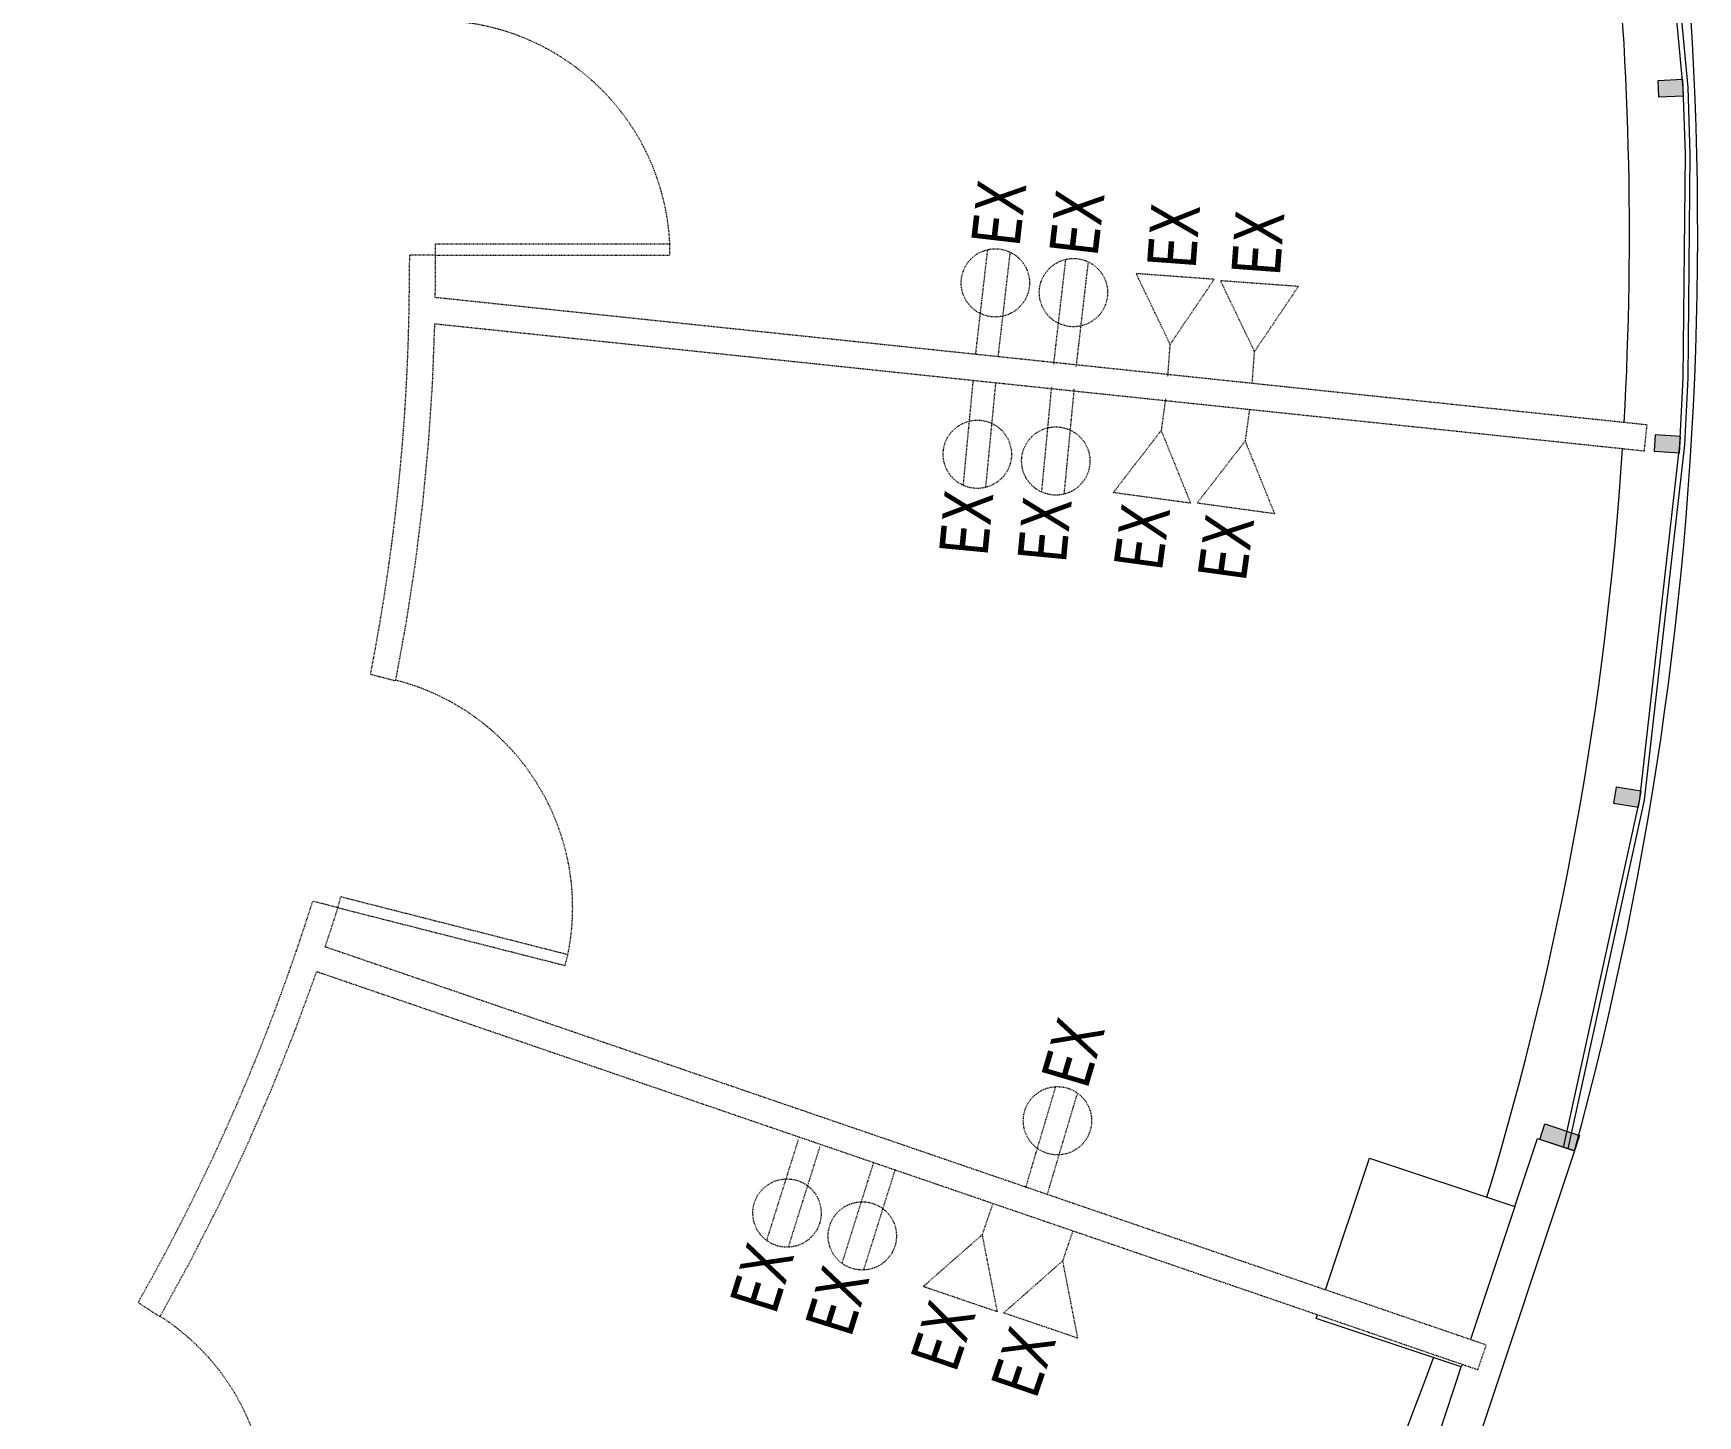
# Model space of a CAD drawing. Header units: inches. Extents: x 41 to 2137, y -595 to 378.
# Drawn here: x 1313 to 1568.8, y -258.8 to -46.3 of the extents above; entities that cross this region are included whole.
import ezdxf

# ---------------------------------------------------------------- set-up
doc = ezdxf.new("R2010")
doc.units = ezdxf.units.IN
doc.header["$MEASUREMENT"] = 0
doc.linetypes.add('Demolished 3_128_', pattern=[0.046875, 0.023437, -0.023437])
doc.linetypes.add('Hidden 1_16_', pattern=[0.09375, 0.0625, -0.03125])
for name, color, linetype, lineweight in [('A-ANNO-NOTE', 131, 'Continuous', 13), ('A-DOOR', 31, 'Continuous', 13), ('A-EXIST-GLAZ', 250, 'Continuous', 9), ('A-WALL', 113, 'Continuous', 13), ('EXTWINDOWS', 250, 'Continuous', 9), ('new block- skin dc_dwg', 8, 'Continuous', 9), ('S-EXIST-COLS', 250, 'Continuous', 9)]:
    doc.layers.add(name, color=color, linetype=linetype, lineweight=lineweight)
doc.styles.add('Tahoma', font='tahoma.ttf', dxfattribs={"width": 0.85, "height": 7.5})

# ---------------------------------------------------------------- blocks, each defined once
blk = doc.blocks.new('new block- skin dc_dwg-1925045-New Construction - Demolition Plan')
at = {"layer": 'EXTWINDOWS'}
for points in [[(2788.63, 1293.71), (2792.5, 1293.87), (2792.39, 1296.37), (2788.52, 1296.2)], [(2791.85, 1239.02), (2792, 1241.51), (2788.13, 1241.75), (2787.98, 1239.25)], [(2785.56, 1184.52), (2785.97, 1186.98), (2782.14, 1187.62), (2781.73, 1185.15)], [(2775.71, 1131.7), (2770.38, 1133.48), (2771.17, 1135.85), (2776.5, 1134.07)]]:
    blk.add_hatch(color=256, dxfattribs=at).paths.add_polyline_path(points, flags=0)
at = {"layer": 'A-EXIST-GLAZ', "flags": 128}
for points in [[(2774.05, 1132.25), (2785.76, 1185.75), (2791.92, 1240.28), (2792.44, 1250.49), (2792.77, 1284.89), (2792.45, 1295.11), (2787.32, 1349.74), (2776.63, 1403.45)], [(2774.76, 1132.02), (2786.5, 1185.63), (2792.67, 1240.22), (2793.19, 1250.46), (2793.52, 1284.9), (2793.2, 1295.15), (2788.07, 1349.85), (2777.35, 1403.68)]]:
    blk.add_lwpolyline(points, dxfattribs=at)
at = {"layer": 'A-WALL', "color": 250, "lineweight": 9, "flags": 128}
blk.add_lwpolyline([(2766.55, 1123.16), (2770.02, 1133.59), (2775.71, 1131.7), (2760.55, 1086.16), (2754.86, 1088.05), (2758.33, 1098.49)], dxfattribs=at)
at = {"layer": 'A-WALL', "color": 250, "lineweight": 9}
for centre, radius, start, end in [((2272.85, 1272.63), 511.33, 356.7527, 15.7403), ((2260.21, 1272.77), 534.46, 344.6958, 14.2118), ((2260.21, 1272.77), 534.46, 344.6958, 14.2118), ((2272.85, 1272.63), 511.33, 343.1694, 356.3041), ((2273.69, 1275.15), 511.34, 320.8934, 339.9577)]:
    blk.add_arc(centre, radius, start, end, dxfattribs=at)
at = {"layer": 'EXTWINDOWS'}
for p, q in [((2792.39, 1296.37), (2788.52, 1296.2)), ((2788.52, 1296.2), (2788.63, 1293.71)), ((2792.5, 1293.87), (2792.39, 1296.37)), ((2788.63, 1293.71), (2792.5, 1293.87)), ((2788.13, 1241.75), (2787.98, 1239.25)), ((2792, 1241.51), (2788.13, 1241.75)), ((2791.85, 1239.02), (2792, 1241.51)), ((2787.98, 1239.25), (2791.85, 1239.02)), ((2782.14, 1187.62), (2781.73, 1185.15)), ((2785.97, 1186.98), (2782.14, 1187.62)), ((2785.56, 1184.52), (2785.97, 1186.98)), ((2781.73, 1185.15), (2785.56, 1184.52)), ((2770.38, 1133.48), (2771.17, 1135.85)), ((2771.17, 1135.85), (2776.5, 1134.07)), ((2775.71, 1131.7), (2770.38, 1133.48)), ((2776.5, 1134.07), (2775.71, 1131.7))]:
    blk.add_line(p, q, dxfattribs=at)
at = {"layer": 'S-EXIST-COLS'}
blk.add_line((2736.02, 1105.92), (2736.23, 1106.53), dxfattribs=at)
at = {"layer": 'S-EXIST-COLS', "flags": 128}
for points in [[(2737.49, 1110.33), (2744.24, 1130.59), (2766.55, 1123.16), (2759.73, 1102.7)], [(2758.47, 1098.91), (2758.33, 1098.49), (2736.02, 1105.92)]]:
    blk.add_lwpolyline(points, dxfattribs=at)
blk = doc.blocks.new('Single-Flush - 36_ x 84_-V11-New Construction - Demolition Plan')
at = {"layer": 'A-DOOR', "color": 7, "linetype": 'Hidden 1_16_', "lineweight": 20}
for p, q in [((16.25, 2), (16.25, 38.02)), ((18, 38.02), (16.25, 38.02)), ((18, 2), (18, 38.02)), ((18, 2), (16.25, 2))]:
    blk.add_line(p, q, dxfattribs=at)
at = {"layer": 'A-DOOR', "color": 250, "linetype": 'Demolished 3_128_', "lineweight": 9}
blk.add_arc((18, 2), 36.07, 92.7812, 180, dxfattribs=at)

msp = doc.modelspace()

# ---------------------------------------------------------------- linework, layer by layer
at = {"layer": 'A-ANNO-NOTE', "color": 250, "linetype": 'Demolished 3_128_', "lineweight": 9}
for p, q in [((1457.8, -95.64), (1459.65, -79.54)), ((1461.26, -96.03), (1463.12, -79.94)), ((1469.8, -97.14), (1471.65, -81.04)), ((1473.26, -97.53), (1475.12, -81.44)), ((1487.69, -94.11), (1482.47, -83.24)), ((1494.44, -84.12), (1482.47, -83.24)), ((1487.69, -94.11), (1494.44, -84.12)), ((1500.65, -95.21), (1495.43, -84.34)), ((1507.39, -85.22), (1495.43, -84.34)), ((1500.65, -95.21), (1507.39, -85.22)), ((1487.33, -99.01), (1487.69, -94.11)), ((1500.29, -100.12), (1500.65, -95.21)), ((1457.38, -99.65), (1455.85, -115.77)), ((1460.85, -99.98), (1459.31, -116.1)), ((1469.43, -100.68), (1467.9, -116.8)), ((1472.9, -101.01), (1471.36, -117.13)), ((1486.97, -102.48), (1486.3, -107.36)), ((1499.87, -104.1), (1499.2, -108.97)), ((1486.3, -107.36), (1478.93, -116.9)), ((1486.3, -107.36), (1490.82, -118.53)), ((1499.2, -108.97), (1491.83, -118.52)), ((1499.2, -108.97), (1503.72, -120.15)), ((1490.82, -118.53), (1478.93, -116.9)), ((1503.72, -120.15), (1491.83, -118.52)), ((1465.49, -223.73), (1470.11, -208.2)), ((1468.83, -224.72), (1473.45, -209.2)), ((1430.51, -216.39), (1425.65, -231.85)), ((1433.83, -217.44), (1428.98, -232.89)), ((1442.08, -219.9), (1437.23, -235.36)), ((1445.4, -220.95), (1440.55, -236.4)), ((1460.37, -226.32), (1458.78, -230.98)), ((1458.78, -230.98), (1449.73, -238.94)), ((1458.78, -230.98), (1461.09, -242.81)), ((1472.73, -230.36), (1471.14, -235.02)), ((1471.14, -235.02), (1462.09, -242.99)), ((1471.14, -235.02), (1473.45, -246.86)), ((1461.09, -242.81), (1449.73, -238.94)), ((1473.45, -246.86), (1462.09, -242.99))]:
    msp.add_line(p, q, dxfattribs=at)
for centre in [(1460.82, -84.66), (1472.82, -86.16), (1458.05, -111.01), (1470.1, -112.04), (1470.36, -213.45), (1428.8, -227.64), (1440.37, -231.15)]:
    msp.add_circle(centre, 5.25, dxfattribs=at)
at = {"layer": 'A-WALL', "color": 7, "linetype": 'Hidden 1_16_', "lineweight": 20}
for p, q in [((1374.77, -80.42), (1370.77, -80.42)), ((1370.77, -80.42), (1370.77, -81.42)), ((1374.77, -81.41), (1374.77, -80.42)), ((1560.98, -106.5), (1374.75, -86.92)), ((1374.68, -90.94), (1560.56, -110.48)), ((1560.56, -110.48), (1560.98, -106.5)), ((1364.79, -144.82), (1368.67, -145.81)), ((1359.79, -180.7), (1355.91, -179.71)), ((1536.27, -247.93), (1357.83, -186.73)), ((1356.53, -190.52), (1534.97, -251.71)), ((1329.07, -241.4), (1332.44, -243.57)), ((1534.97, -251.71), (1536.27, -247.93))]:
    msp.add_line(p, q, dxfattribs=at)
at = {"layer": 'A-WALL', "color": 7, "linetype": 'Hidden 1_16_', "lineweight": 20, "flags": 128}
for points in [[(1374.75, -86.92), (1374.77, -84.17), (1374.77, -81.41)], [(1368.67, -145.81), (1370.32, -136.75), (1371.71, -127.64), (1372.84, -118.5), (1373.71, -109.33), (1374.33, -100.14), (1374.68, -90.94)], [(1357.83, -186.73), (1358.82, -183.72), (1359.79, -180.7)], [(1332.44, -243.57), (1337.11, -235.04), (1341.52, -226.38), (1345.68, -217.58), (1349.56, -208.67), (1353.18, -199.65), (1356.53, -190.52)]]:
    msp.add_lwpolyline(points, dxfattribs=at)
at = {"layer": 'A-WALL', "color": 7, "linetype": 'Hidden 1_16_', "lineweight": 20}
for start, end in [(348.9262, 0.3037), (330.4792, 342.5015)]:
    msp.add_arc((1049.56, -83.13), 321.22, start, end, dxfattribs=at)

# ---------------------------------------------------------------- block references
at = {"layer": 'A-DOOR', "color": 250, "linetype": 'Demolished 3_128_', "lineweight": 9}
for p, rotation in [((1372.77, -62.42), 269.9999999999999), ((1362.29, -162.76), 255.7138700625161), ((1321.02, -257.63), 237.2668184050009)]:
    msp.add_blockref('Single-Flush - 36_ x 84_-V11-New Construction - Demolition Plan', p, dxfattribs=dict(at, rotation=rotation))
at = {"layer": 'new block- skin dc_dwg', "color": 250}
msp.add_blockref('new block- skin dc_dwg-1925045-New Construction - Demolition Plan', (-1225.91, -1349.79), dxfattribs=at)

# ---------------------------------------------------------------- texts
at = {"layer": 'A-ANNO-NOTE', "color": 7, "linetype": 'Demolished 3_128_', "lineweight": 9, "char_height": 7.5, "width": 11.8387, "attachment_point": 1, "line_spacing_factor": 0.994306, "style": 'Tahoma'}
for insert, rotation in [((1457.05, -78.43), 83.437), ((1469.05, -79.93), 83.437), ((1484.1, -82.1), 85.8077), ((1497.05, -83.21), 85.8077), ((1452.13, -126.14), 84.563), ((1464.18, -127.17), 84.563), ((1478.95, -128.13), 82.1923), ((1491.85, -129.74), 82.1923), ((1467.73, -206.66), 73.437), ((1419.86, -241.21), 72.563), ((1431.44, -244.72), 72.563), ((1447.61, -249.96), 71.1923), ((1459.96, -254.01), 71.1923)]:
    msp.add_mtext('EX', dxfattribs=dict(at, insert=insert, rotation=rotation))

doc.saveas('drawing.dxf')
